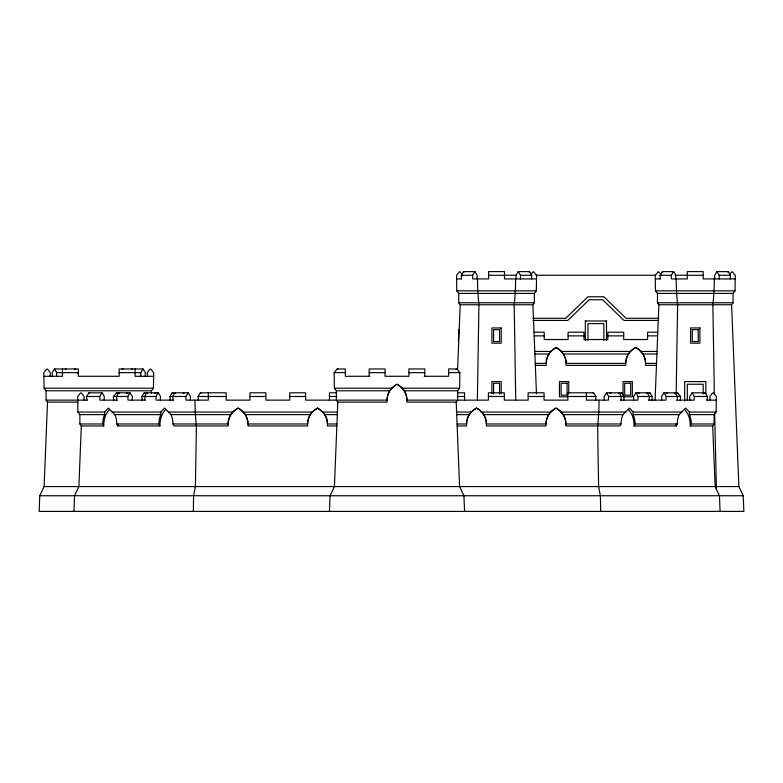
<?xml version="1.0" encoding="UTF-8"?>
<svg xmlns="http://www.w3.org/2000/svg" width="783" height="783" viewBox="0 0 783 783"><rect width="100%" height="100%" fill="white"/><g stroke="black" fill="none" stroke-linecap="round" stroke-linejoin="round"><path stroke-width="1.17" d="M710.152 400.133L709.907 396.482L712.383 393.174L713.411 392.851L716.357 396.482L716.112 412.054L714.125 414.628L714.125 423.975L712.696 425.962L690.273 425.962L691.281 423.975A17.901 12.655 -90 0 0 689.363 414.628L689.363 412.015L685.663 408.08L679.155 414.628A17.901 12.655 -90 0 0 677.236 423.975L676.218 425.962L634.073 425.962L635.082 423.975A17.901 12.655 -90 0 0 633.163 414.628L633.183 412.054L629.463 408.08L622.955 414.628A17.901 12.655 90 0 0 621.036 423.975L620.028 425.962L565.894 425.962L565.894 423.975A17.901 17.901 0 0 0 563.173 414.628L558.749 409.803L555.959 408.08L550.733 412.015L548.746 414.628A17.901 17.901 0 0 0 546.025 423.975L546.025 425.962L486.419 425.962L486.419 423.975A17.901 17.901 0 0 0 483.698 414.628L479.274 409.803L476.485 408.08L471.258 412.015L469.271 414.628A17.901 17.901 0 0 0 466.551 423.975L466.551 425.962L457.164 425.962M193.342 511.397L193.607 495.747L195.398 486.566L196.406 425.962C195.447 417.417 194.977 408.824 194.987 400.133M477.366 399.927L478.942 304.753C477.982 296.209 477.513 287.615 477.522 278.924M676.15 394.015L677.628 304.753C676.678 296.209 676.209 287.615 676.218 278.924M83.859 400.133L84.104 396.482L81.618 393.174L80.59 392.851L77.654 396.482L77.899 412.054L79.886 414.628L79.886 423.975L81.315 425.962L103.738 425.962L103.787 423.975A17.921 12.655 -86.8 0 1 109.238 409.803M165.438 409.803A17.921 12.655 -86.8 0 0 159.986 423.975L159.938 425.962L117.783 425.962L117.842 423.975M50.034 376.29L50.278 372.639L47.802 369.331L46.774 369.008L43.828 372.639L44.073 388.211L46.06 390.776L46.06 400.133L47.499 402.119L44.122 486.566L39.776 495.747L39.15 511.397L743.85 511.397L743.224 495.747L738.878 486.566L731.606 304.753L733.045 302.767L733.045 293.419L735.031 290.845L735.276 275.283L732.046 271.603L729.443 274.451M73.925 511.397L74.551 495.747L78.887 486.566L81.315 425.962M329.447 511.397L330.074 495.747L334.419 486.566L337.796 402.119L336.367 400.133L336.367 390.776L334.38 388.211L334.135 372.639L337.072 369.008L345.342 368.959L345.342 376.29L369.801 376.29M458.398 341.525L458.867 329.614M457.605 369.429L460.198 304.753L458.769 302.767L458.769 293.419L456.783 290.845L456.538 275.283L459.758 271.603L462.361 274.451M655.058 400.505L658.885 304.753L657.456 302.767L657.456 293.419L655.469 290.845L655.224 275.283L658.454 271.603L661.058 274.451M52.363 376.29L52.197 372.639L54.477 368.959L56.758 372.639L56.582 376.29M516.124 278.924L515.958 275.283L518.238 271.603L520.519 275.283L520.343 278.924M518.238 271.603L529.68 271.642L531.755 275.283L531.579 278.924M337.796 402.119L387.066 402.119L387.066 400.133A17.901 17.901 0 0 1 389.787 390.776L391.774 388.172L397.001 384.238A17.921 17.901 0 0 1 406.935 400.133L488.406 400.133L488.406 392.802L504.301 392.802L504.301 400.133L528.143 400.133L528.143 392.802L544.038 392.802L544.038 400.133L567.881 400.133L567.881 392.802L593.641 392.802L595.922 396.482L595.746 400.133M604.231 400.133L604.065 396.482L606.541 392.851L608.626 396.482L608.45 400.133L586.389 400.133L586.389 392.802M606.345 392.802L621.937 392.851L624.022 396.482L623.845 400.133M633.682 400.133L633.506 396.482L635.992 392.851L638.067 396.482L637.9 400.133L620.43 400.133M635.786 392.802L650.037 392.851L652.122 396.482L651.945 400.133M661.782 400.133L661.606 396.482L664.092 392.851L666.167 396.482L665.99 400.133L648.53 400.133M689.882 400.133L689.706 396.482L692.192 392.851L694.267 396.482L694.09 400.133L676.629 400.133M714.82 278.924L714.644 275.283L716.925 271.603L719.205 275.283L719.039 278.924M716.925 271.603L728.366 271.642L730.451 275.283L730.275 278.924M691.986 392.802L705.277 392.851L707.352 396.482L707.186 400.133M77.86 373.511L78.104 372.639M424.21 376.29L448.659 376.29L448.659 368.959L456.939 369.008L459.875 372.639L459.631 388.211L457.644 390.776L457.644 400.133L456.215 402.119L459.592 486.566L463.937 495.747L464.564 511.397M663.886 392.802L677.647 392.851L680.593 396.482L680.349 400.739M86.825 400.133L86.649 396.482L88.929 392.802L102.221 392.851L104.305 396.482L104.129 400.133M117.372 400.133L99.911 400.133L99.744 396.482L102.025 392.802M145.472 400.133L128.011 400.133L127.844 396.482L129.919 392.851L132.405 396.482L132.229 400.133M140.93 376.29L140.764 372.639L143.044 368.959L145.325 372.639L145.149 376.29M142.066 400.133L141.889 396.482L144.17 392.802L158.42 392.851L160.495 396.482L160.329 400.133M173.572 400.133L156.111 400.133L155.934 396.482L158.215 392.802M170.165 400.133L169.989 396.482L172.064 392.851L188.165 392.802L190.445 396.482L190.279 400.133M208.327 392.802L208.327 400.133L186.06 400.133L185.884 396.482L188.165 392.802M198.265 400.133L198.089 396.482L200.37 392.802L226.13 392.802L226.13 400.133L249.973 400.133L249.973 392.802L265.868 392.802L265.868 400.133L289.71 400.133L289.71 392.802L305.605 392.802L305.605 400.133L387.066 400.133A17.921 17.901 0 0 1 397.001 384.238L402.227 388.172L404.214 390.776A17.901 17.901 0 0 1 406.935 400.133L406.935 402.119L456.215 402.119M461.53 278.924L461.353 275.283L463.634 271.603L475.075 271.642L477.16 275.283L476.984 278.924M536.335 278.924L504.506 278.924L504.506 271.603L488.612 271.603L488.612 278.924L472.775 278.924L472.599 275.283L474.88 271.603M660.226 278.924L660.049 275.283L662.33 271.603L673.771 271.642L675.856 275.283L675.68 278.924M735.031 278.924L703.193 278.924L703.193 271.603L687.298 271.603L687.298 278.924L671.462 278.924L671.295 275.283L673.576 271.603M103.738 425.962L102.72 423.975A17.901 12.655 90 0 1 104.648 414.628L104.648 412.015L108.348 408.08L114.847 414.628A17.901 12.655 -90 0 1 116.775 423.975L117.783 425.962M159.938 425.962L158.92 423.975A17.901 12.655 -90 0 1 160.848 414.628L160.848 412.015L164.538 408.08L171.046 414.628A17.901 12.655 90 0 1 172.974 423.975L173.983 425.962L228.117 425.962L228.117 423.975A17.901 17.901 0 0 1 230.838 414.628L232.825 412.015L238.052 408.08L240.841 409.803L245.265 414.628A17.901 17.901 0 0 1 247.986 423.975L247.986 425.962L307.592 425.962L307.592 423.975A17.901 17.901 0 0 1 310.313 414.628L312.3 412.015L317.526 408.08L322.753 412.015L324.739 414.628A17.901 17.901 0 0 1 327.46 423.975L327.46 425.962L336.837 425.962M625.744 412.054L561.215 412.054M681.944 412.054L633.183 412.054M536.482 393.829L532.92 304.753L534.349 302.767L534.349 293.419L536.335 290.845L536.58 275.283L533.35 271.603L530.747 274.451M126.787 393.174L127.835 393.174M154.887 393.174L155.934 393.174M182.977 393.174L184.034 393.174M528.946 271.975L529.474 271.603M593.113 393.174L593.641 392.802M609.967 393.174L611.024 393.174M618.404 393.174L619.314 392.978L621.213 396.482L621.036 400.133M621.213 393.174L621.741 392.802M638.067 393.174L639.124 393.174M727.642 271.975L728.17 271.603M646.504 393.174L647.414 392.978L649.313 396.482L649.136 400.133M649.313 393.174L649.841 392.802M666.167 393.174L667.224 393.174M674.603 393.174L675.514 392.978L677.412 396.482L677.236 400.133M704.543 393.174L705.072 392.802M113.662 400.739L113.418 396.482L116.354 392.851L130.125 392.802M535.337 365.358L546.231 365.358L546.231 363.371A17.901 17.901 0 0 1 548.952 354.024L550.938 351.41L556.165 347.476L561.391 351.41L563.378 354.024A17.901 17.901 0 0 1 566.099 363.371L566.099 365.358L625.705 365.358L625.705 363.371A17.901 17.901 0 0 1 628.426 354.024L630.413 351.41L635.639 347.476L638.439 349.198L642.853 354.024A17.901 17.901 0 0 1 645.574 363.371L645.574 365.358L656.467 365.358M151.452 393.115L151.452 390.776L153.439 388.211L153.683 372.639L150.737 369.008L149.71 369.331L147.233 372.639L147.478 376.29M605.836 321.647L606.502 320.981L606.502 340.488M676.62 393.174L677.364 392.802M65.332 369.136L66.095 369.136M131.417 369.136L132.18 369.136M74.336 369.136L75.413 369.136M122.099 369.136L123.176 369.136M456.107 369.136L456.655 368.959M504.448 275.234L516.643 275.234M536.149 275.234L655.655 275.234M675.161 275.234L703.193 275.283M461.353 275.283L472.599 275.283M488.612 275.283L504.506 275.283M520.519 275.283L531.755 275.283M660.049 275.283L671.295 275.283M719.205 275.283L730.451 275.283M456.783 278.924L461.549 278.924M655.469 278.924L660.235 278.924M456.783 290.845L536.335 290.845M655.469 290.845L735.031 290.845M458.769 293.419L534.349 293.419M657.456 293.419L733.045 293.419M458.769 302.767L534.349 302.767M657.456 302.767L733.045 302.767M460.198 304.753L532.92 304.753M658.885 304.753L731.606 304.753M532.802 318.299L565.708 318.299L587.955 296.767L603.85 296.767L626.097 318.299L659.002 318.299M533.086 320.433L567.783 320.433L589.159 299.742L602.646 299.742L624.022 320.433L658.718 320.433M585.302 340.488L585.302 320.981L606.502 320.981M534.016 332.207L544.244 332.207L544.244 339.528L568.086 339.528L568.086 332.207L583.981 332.207L583.981 339.528L607.823 339.528L607.823 332.207L623.718 332.207L623.718 339.528L647.561 339.528L647.561 332.207L657.789 332.207M534.163 335.878L544.244 335.878M568.086 335.878L583.981 335.878M607.823 335.878L623.718 335.878M647.561 335.878L657.642 335.878M534.789 351.45L550.909 351.45M561.421 351.45L630.384 351.45M640.905 351.45L657.025 351.45M534.887 354.024L548.952 354.024M563.378 354.024L628.426 354.024M642.853 354.024L656.917 354.024M535.259 363.371L546.231 363.371A17.921 17.901 0 0 1 556.165 347.476A17.921 17.901 0 0 1 566.099 363.371L625.705 363.371A17.921 17.901 0 0 1 635.639 347.476A17.921 17.901 0 0 1 645.574 363.371L656.545 363.371M54.477 368.959L78.349 368.959L78.349 376.29L119.173 376.29L119.173 368.959L143.044 368.959M56.758 372.639L78.349 372.639M119.173 372.639L140.764 372.639M334.135 372.639L345.342 372.639M369.185 372.639L385.079 372.639M408.922 372.639L424.817 372.639M448.659 372.639L459.875 372.639M44.073 376.29L62.454 376.29L62.454 368.959M153.439 376.29L135.067 376.29L135.067 368.959M44.073 388.211L153.439 388.211M334.38 388.211L391.745 388.211M402.266 388.211L459.631 388.211M46.06 390.776L151.452 390.776M336.367 390.776L389.787 390.776M404.214 390.776L457.644 390.776M336.788 392.802L329.447 392.802L329.447 400.133M457.223 392.802L464.564 392.802L464.564 400.133M86.649 396.482L99.744 396.482M113.418 396.482L127.844 396.482M141.889 396.482L155.934 396.482M169.989 396.482L185.884 396.482M198.089 396.482L226.13 396.482M249.973 396.482L265.868 396.482M289.71 396.482L305.605 396.482M329.447 396.482L336.788 396.482M457.223 396.482L464.564 396.482M488.406 396.482L504.301 396.482M528.143 396.482L544.038 396.482M567.881 396.482L586.389 396.482M586.624 396.482L595.922 396.482M608.626 396.482L624.022 396.482M638.067 396.482L652.122 396.482M666.167 396.482L680.593 396.482M694.267 396.482L707.352 396.482M567.587 396.815L559.473 396.815L559.473 381.585L568.752 381.585L568.752 393.301M624.217 396.815L632.331 396.815L632.331 381.585L623.062 381.585L623.062 396.815M46.06 400.133L87.451 400.133M706.56 400.133L716.112 400.133M47.499 402.119L77.899 402.119M77.899 412.054L104.628 412.054M112.057 412.054L160.828 412.054M168.257 412.054L232.796 412.054M243.307 412.054L312.27 412.054M322.782 412.054L337.395 412.054M456.616 412.054L471.219 412.054M481.741 412.054L550.703 412.054M689.383 412.054L716.112 412.054M79.886 414.628L104.648 414.628M114.847 414.628L160.848 414.628M171.046 414.628L230.838 414.628M245.265 414.628L310.313 414.628M324.739 414.628L337.297 414.628M456.714 414.628L469.271 414.628M483.698 414.628L548.746 414.628M563.173 414.628L622.955 414.628M633.163 414.628L679.155 414.628M689.363 414.628L714.125 414.628M79.886 423.975L102.72 423.975M116.775 423.975L158.92 423.975M172.974 423.975L228.117 423.975A17.921 17.901 0 0 1 238.052 408.08A17.921 17.901 0 0 1 247.986 423.975L307.592 423.975A17.921 17.901 0 0 1 317.526 408.08A17.921 17.901 0 0 1 327.46 423.975L336.915 423.975M457.086 423.975L466.551 423.975A17.921 17.901 0 0 1 476.485 408.08A17.921 17.901 0 0 1 486.409 423.975L546.025 423.975A17.921 17.901 0 0 1 555.959 408.08A17.921 17.901 0 0 1 565.894 423.975L621.036 423.975M635.082 423.975L677.236 423.975M691.281 423.975L714.125 423.975M44.122 486.566L738.878 486.566M39.776 495.747L743.224 495.747M337.356 368.959L337.894 369.136M116.638 392.802L117.381 393.174M662.33 271.603L662.858 271.975M463.634 271.603L464.162 271.975M200.37 392.802L200.898 393.174M172.27 392.802L172.798 393.174M144.17 392.802L144.698 393.174M88.929 392.802L89.458 393.174M585.302 320.981L585.968 321.647M175.607 393.174L174.697 392.978L172.798 396.482L172.974 400.133M147.507 393.174L146.597 392.978L144.698 396.482L144.875 400.133M119.407 393.174L118.497 392.978L116.598 396.482L116.775 400.133M716.416 489.316L714.673 413.913M720.086 511.397L719.46 495.747L715.124 486.566L712.696 425.962M690.273 425.962L690.215 423.975A17.921 12.655 86.8 0 0 684.763 409.803M676.169 423.975L676.218 425.962M634.073 425.962L634.015 423.975A17.921 12.655 86.8 0 0 628.563 409.803M714.35 394.015L712.863 304.753C713.822 296.209 714.292 287.615 714.282 278.924M600.659 511.397L600.404 495.747L598.604 486.566L597.605 425.962C598.564 417.417 599.024 408.824 599.015 400.133M515.752 399.927L514.177 304.753C515.136 296.209 515.596 287.615 515.586 278.924M705.845 393.771L705.845 381.585L684.655 381.585L684.655 401.082M703.193 393.908L703.193 384.238L687.298 384.238L687.298 399.956M603.85 340.566L603.85 323.633L587.955 323.633L587.955 340.566M501.189 393.301L501.189 381.585L491.92 381.585L491.92 393.301M499.534 394.015L499.534 383.259L493.574 383.259L493.574 394.015M424.817 376.29L424.817 368.959L408.922 368.959L408.922 376.29L385.079 376.29L385.079 368.959L369.185 368.959L369.185 376.29M501.189 327.94L491.92 327.94L491.92 343.169L501.189 343.169L501.189 327.94M699.885 327.94L690.616 327.94L690.616 343.169L699.885 343.169L699.885 327.94M499.534 329.653L493.574 329.614L493.574 341.564L499.534 341.564L499.534 329.614M698.23 329.653L692.27 329.614L692.27 341.564L698.23 341.564L698.23 329.614M567.098 383.298L561.127 383.259L561.127 395.209L567.098 395.17L567.098 383.259M630.677 383.259L624.717 383.298L624.717 395.209L630.677 395.209L630.677 383.259"/></g></svg>
